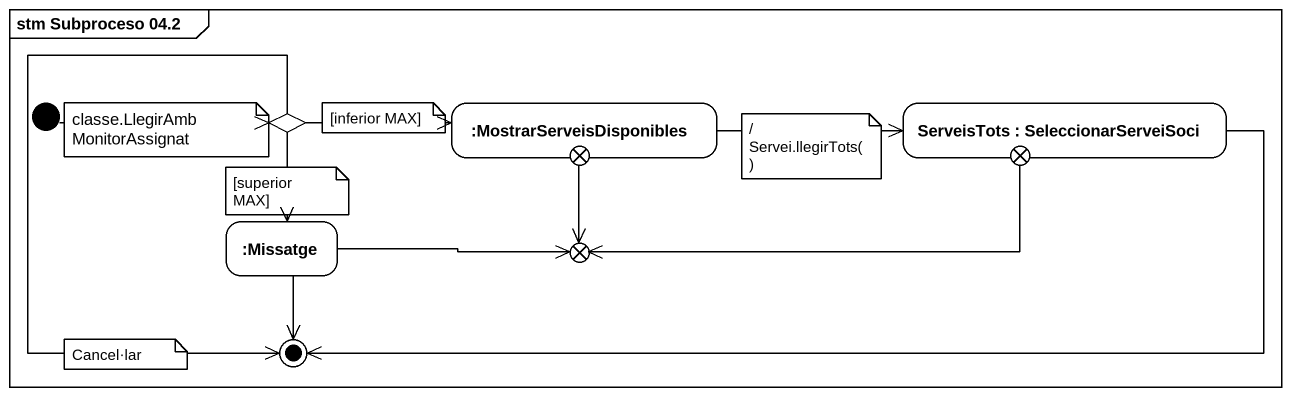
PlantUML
@startuml
mainframe stm Subproceso 04.2
hide empty description
state choice1 <<choice>>
state ":MostrarServeisDisponibles" as MostrarServeisDisponibles
state exit1 <<choice>>
state "ServeisTots : SeleccionarServeiSoci" as ServeisTots
state exit2 <<choice>>
state ":Missatge" as Missatge
state exit3 <<choice>>
[*] -right-> choice1
choice1 -right-> MostrarServeisDisponibles
choice1 --> Missatge
MostrarServeisDisponibles -right-> ServeisTots
exit1 --> exit3
exit2 -left-> exit3
Missatge -right-> exit3
choice1 --> [*]
ServeisTots -left-> [*]
Missatge --> [*]
note as N1
  classe.LlegirAmbMonitorAssignat
end note
note as N2
  [superior MAX]
end note
note as N3
  [inferior MAX]
end note
note as N4
  / Servei.llegirTots()
end note
note as N5
  Cancel·lar
end note
@enduml
